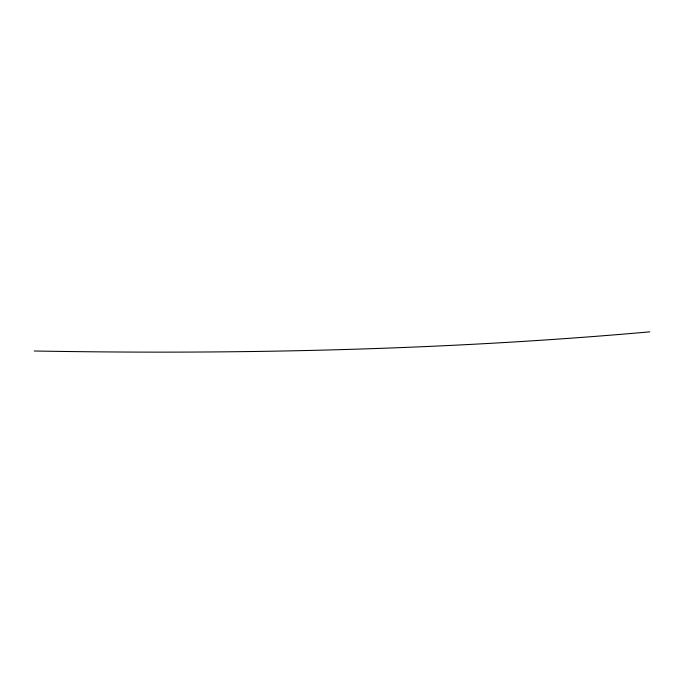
<?xml version="1.0" encoding="UTF-8"?>
<svg xmlns="http://www.w3.org/2000/svg" width="684" height="684" viewBox="0 0 684 684"><rect width="100%" height="100%" fill="white"/><g stroke="black" fill="none" stroke-linecap="round" stroke-linejoin="round"><path stroke-width="1.03" d="M649.8 331.851C445.173 350.003 239.537 354.611 34.2 350.995"/></g></svg>
